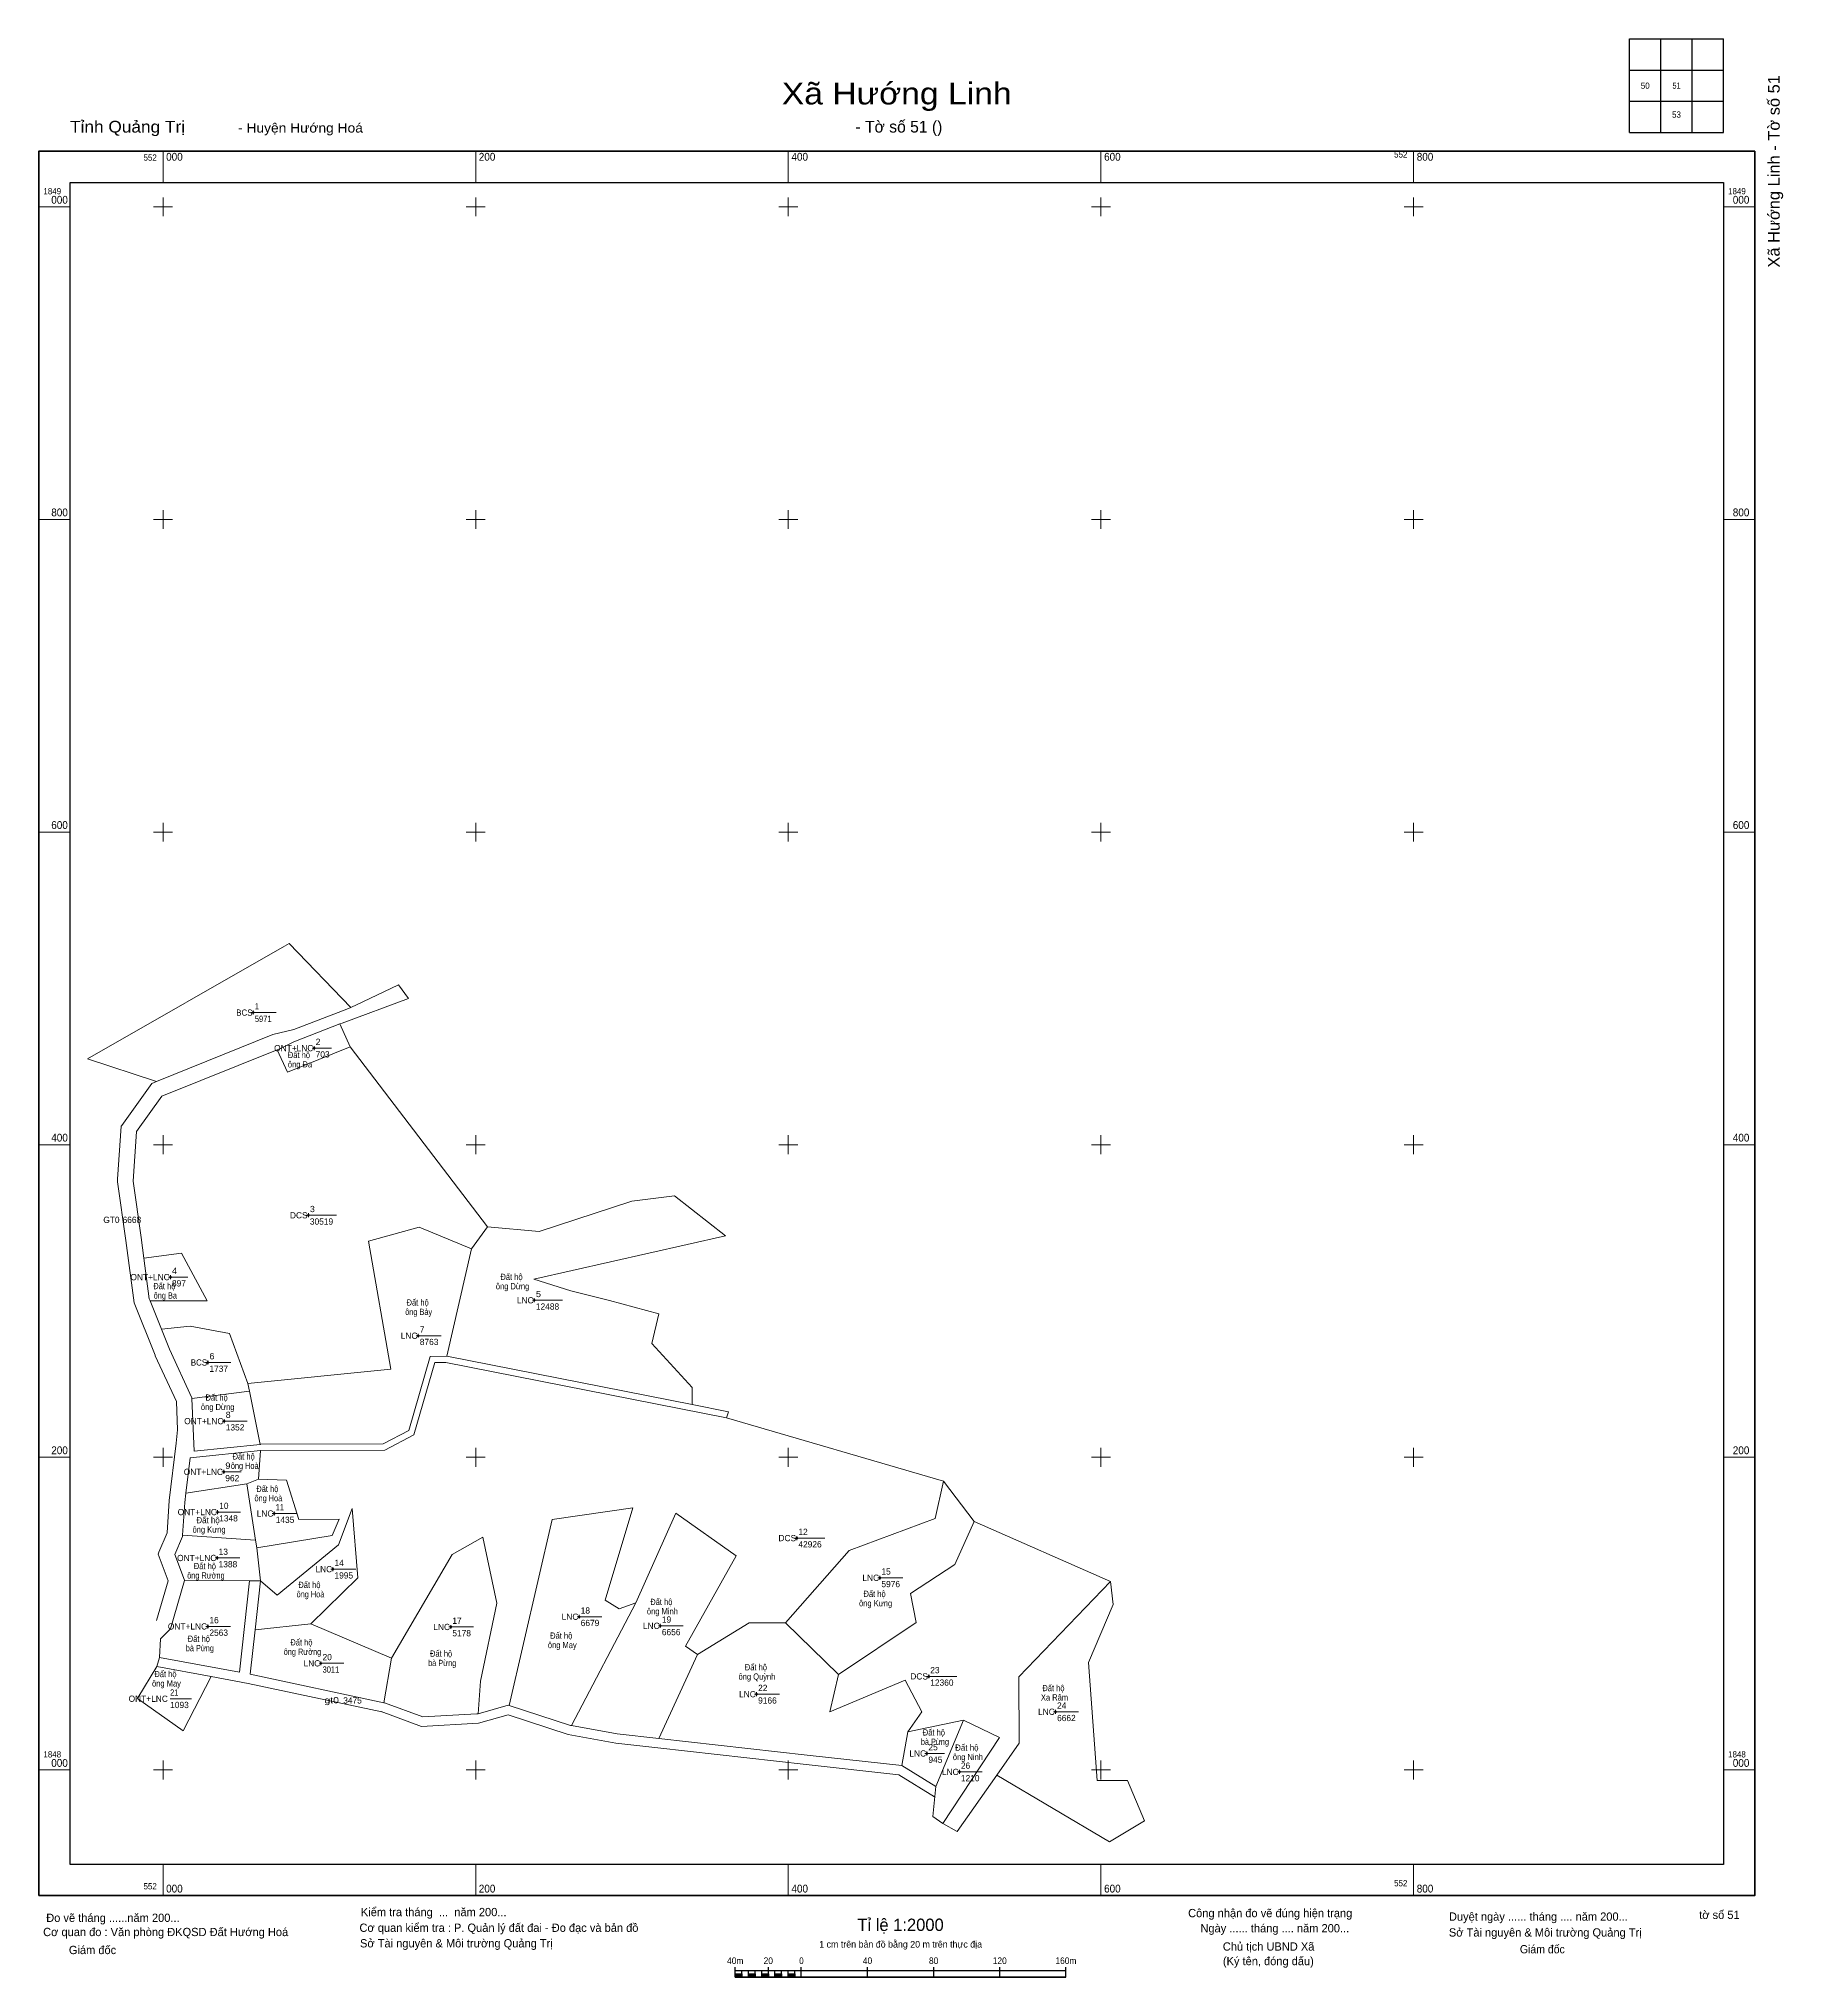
# Model space of a CAD drawing. Header units: metres. Extents: x 551921 to 553036, y 1847867 to 1849108.
import ezdxf
from ezdxf.enums import TextEntityAlignment as Align

# ---------------------------------------------------------------- set-up
doc = ezdxf.new("R2010")
doc.units = ezdxf.units.M
doc.header["$LTSCALE"] = 1.6
for name, color, linetype, lineweight in [('10', 7, 'Continuous', 13), ('11', 7, 'Continuous', 13), ('13', 7, 'Continuous', 13), ('63', 7, 'Continuous', 13)]:
    doc.layers.add(name, color=color, linetype=linetype, lineweight=lineweight)
doc.layers.add('25', color=7, linetype='Continuous')

msp = doc.modelspace()

# ---------------------------------------------------------------- hatches: boundary and pattern name
at = {"layer": '11'}
for points in [[(552057.88, 1848484.5, 1), (552057.58, 1848484.5, 1)], [(552096.8, 1848461.81, 1), (552096.5, 1848461.81, 1)], [(552093.11, 1848354.86, 1), (552092.81, 1848354.86, 1)], [(552004.88, 1848315.31, 1), (552004.58, 1848315.31, 1)], [(552237.67, 1848300.48, 1), (552237.37, 1848300.48, 1)], [(552163.41, 1848277.81, 1), (552163.11, 1848277.81, 1)], [(552028.83, 1848260.69, 1), (552028.53, 1848260.69, 1)], [(552039.28, 1848223.18, 1), (552038.98, 1848223.18, 1)], [(552039, 1848190.68, 1), (552038.7, 1848190.68, 1)], [(552035.1, 1848164.99, 1), (552034.8, 1848164.99, 1)], [(552071.25, 1848164.05, 1), (552070.95, 1848164.05, 1)], [(552405.6, 1848148.35, 1), (552405.3, 1848148.35, 1)], [(552034.73, 1848135.61, 1), (552034.43, 1848135.61, 1)], [(552108.85, 1848128.46, 1), (552108.55, 1848128.46, 1)], [(552458.7, 1848122.94, 1), (552458.4, 1848122.94, 1)], [(552266.34, 1848098.04, 1), (552266.04, 1848098.04, 1)], [(552028.82, 1848091.84, 1), (552028.52, 1848091.84, 1)], [(552184.22, 1848091.48, 1), (552183.92, 1848091.48, 1)], [(552318.27, 1848092.21, 1), (552317.97, 1848092.21, 1)], [(552101.2, 1848068.22, 1), (552100.9, 1848068.22, 1)], [(552489.95, 1848059.87, 1), (552489.65, 1848059.87, 1)], [(552379.82, 1848048.47, 1), (552379.52, 1848048.47, 1)], [(552571.07, 1848037.23, 1), (552570.77, 1848037.23, 1)], [(552488.76, 1848010.57, 1), (552488.46, 1848010.57, 1)], [(552509.56, 1847998.75, 1), (552509.26, 1847998.75, 1)]]:
    msp.add_hatch(color=256, dxfattribs=at).paths.add_polyline_path(points)
at = {"layer": '63'}
for points in [[(552366.04, 1847867.4), (552366.04, 1847869.54), (552370.32, 1847869.54), (552370.32, 1847867.4)], [(552374.54, 1847867.4), (552374.54, 1847869.54), (552378.74, 1847869.54), (552378.74, 1847867.4)], [(552382.96, 1847867.4), (552382.96, 1847869.54), (552387.24, 1847869.54), (552387.24, 1847867.4)], [(552391.44, 1847867.4), (552391.44, 1847869.54), (552395.68, 1847869.54), (552395.68, 1847867.4)], [(552399.94, 1847867.4), (552399.94, 1847869.54), (552404.16, 1847869.54), (552404.16, 1847867.4)]]:
    msp.add_hatch(color=256, dxfattribs=at).paths.add_polyline_path(points)

# ---------------------------------------------------------------- linework, layer by layer
at = {"layer": '10'}
for p, q in [((552077.69, 1848526.94), (551951.79, 1848454.98)), ((552077.69, 1848526.94), (552080.62, 1848528.61)), ((552080.62, 1848528.61), (552120.15, 1848487.81)), ((552117.68, 1848486.64), (552083.65, 1848473.73)), ((552120.15, 1848487.81), (552117.68, 1848486.64)), ((552120.15, 1848487.81), (552127.78, 1848491.41)), ((551995.89, 1848440.39), (552070.25, 1848470.41)), ((552070.25, 1848470.41), (552083.65, 1848473.73)), ((552083.65, 1848465.86), (552113.08, 1848477.23)), ((552113.08, 1848477.23), (552114.65, 1848477.84)), ((552113.08, 1848477.23), (552119.73, 1848462.57)), ((551999.24, 1848430.96), (552073.07, 1848460.77)), ((552073.07, 1848460.77), (552074.67, 1848461.42)), ((552079.59, 1848446.39), (552073.07, 1848460.77)), ((552074.67, 1848461.42), (552083.65, 1848465.86)), ((552119.73, 1848462.57), (552079.59, 1848446.39)), ((552119.73, 1848462.57), (552207.66, 1848347.36)), ((551995.89, 1848440.39), (551951.79, 1848454.98)), ((551995.89, 1848440.39), (551992.8, 1848439.14)), ((552197.23, 1848333.44), (552163.78, 1848347.31)), ((552207.66, 1848347.36), (552197.23, 1848333.44)), ((551987.79, 1848327.32), (551986.05, 1848340.61)), ((551987.79, 1848327.32), (552011.86, 1848330.6)), ((551998.95, 1848282.07), (551991.7, 1848300.16)), ((551998.95, 1848282.07), (552004.14, 1848269.1)), ((552054.26, 1848247.16), (552042.62, 1848279.21)), ((552360.38, 1848225.3), (552180.93, 1848260.7)), ((552018.51, 1848237.53), (552055.24, 1848242.36)), ((552338.43, 1848233.7), (552338.57, 1848244.72)), ((552361.75, 1848229.1), (552338.43, 1848233.7)), ((552361.75, 1848229.1), (552360.38, 1848225.3)), ((552360.38, 1848225.3), (552499.24, 1848184.81)), ((552008.34, 1848209.04), (552003.99, 1848172.3)), ((552008.34, 1848209.04), (552009.36, 1848217.68)), ((552062.16, 1848208.31), (552062.45, 1848208.34)), ((552017.31, 1848199.71), (552014.63, 1848177.05)), ((552062.42, 1848204.32), (552017.31, 1848199.71)), ((552062.42, 1848204.32), (552061.14, 1848186)), ((552499.24, 1848184.81), (552518.85, 1848159.04)), ((552013.94, 1848171.19), (552012.55, 1848150.2)), ((552014.63, 1848177.05), (552013.94, 1848171.19)), ((552053.54, 1848182.95), (552014.63, 1848177.05)), ((552124.63, 1848123.01), (552120.96, 1848167.27)), ((552302.4, 1848106.85), (552328.11, 1848164.29)), ((552518.85, 1848159.04), (552506.48, 1848131.35)), ((552518.85, 1848159.04), (552606.04, 1848120.53)), ((551997.38, 1848139.24), (551996.86, 1848138)), ((552146.08, 1848071.43), (552185.02, 1848137.92)), ((552013.7, 1848121.14), (552004.75, 1848090.3)), ((552013.7, 1848121.14), (552013.76, 1848121.35)), ((552013.7, 1848121.14), (552055.38, 1848121.04)), ((552055.38, 1848121.04), (552062.42, 1848121.02)), ((552094.48, 1848093.43), (552124.63, 1848123.01)), ((552058.94, 1848089.65), (552062.42, 1848121.02)), ((552606.04, 1848120.53), (552547.54, 1848059.52)), ((552302.4, 1848106.85), (552291.75, 1848103.14)), ((552055.8, 1848061.28), (552058.94, 1848089.65)), ((552058.94, 1848089.65), (552094.48, 1848093.43)), ((552094.48, 1848093.43), (552146.08, 1848071.43)), ((552398.15, 1848094.19), (552432.01, 1848061.08)), ((552341.86, 1848073.9), (552317.19, 1848020.14)), ((552030.83, 1848059.77), (552012.89, 1848024.99)), ((552030.83, 1848059.77), (552054.55, 1848055.41)), ((552141.32, 1848043.02), (552055.8, 1848061.28)), ((552432.01, 1848061.08), (552426.62, 1848037.25)), ((552140.07, 1848037.15), (552054.55, 1848055.41)), ((551983.57, 1848045.65), (551983.81, 1848046.18)), ((551983.57, 1848045.65), (552012.89, 1848024.99)), ((552476.53, 1848024.3), (552472.67, 1848002.76)), ((552493.59, 1847982.74), (552470.66, 1847996.95)), ((552492.34, 1847970.27), (552494.26, 1847989.38)), ((552533.35, 1847996.74), (552605.41, 1847953.94)), ((552492.34, 1847970.27), (552498.8, 1847965.73)), ((552605.41, 1847953.94), (552627.75, 1847967.5))]:
    msp.add_line(p, q, dxfattribs=at)
for points in [[(552127.78, 1848491.41), (552150.61, 1848502.21), (552157, 1848493.45), (552114.65, 1848477.84)], [(551992.8, 1848439.14), (551973.59, 1848412.32), (551973.33, 1848411.95), (551970.89, 1848377.86), (551970.78, 1848376.34)], [(551999.24, 1848430.96), (551983.1, 1848408.41), (551980.83, 1848376.74), (551986.05, 1848340.61)], [(551994.9, 1848265.28), (551981.44, 1848298.88), (551976.23, 1848338.64), (551970.78, 1848376.34)], [(552207.66, 1848347.36), (552240.61, 1848344.48), (552299.86, 1848363.85), (552327.27, 1848367.26), (552359.84, 1848341.66), (552237.21, 1848313.94), (552260.88, 1848306.5), (552285.63, 1848300.41), (552317.16, 1848291.7), (552312.69, 1848272.82), (552338.57, 1848244.72)], [(552054.26, 1848247.16), (552145.75, 1848256.39), (552131.37, 1848338.34), (552163.78, 1848347.31)], [(552197.23, 1848333.44), (552181.54, 1848264.65), (552338.43, 1848233.7)], [(551991.7, 1848300.16), (551991.19, 1848301.44), (551987.79, 1848327.32)], [(551991.7, 1848300.16), (552028.34, 1848300.03), (552011.86, 1848330.6)], [(551998.95, 1848282.07), (552017.32, 1848283.85), (552042.62, 1848279.21)], [(551994.9, 1848265.28), (551995, 1848265.02), (552008.57, 1848235.67), (552009.36, 1848217.68)], [(552018.51, 1848237.53), (552018.49, 1848238.07), (552004.14, 1848269.1)], [(552062.42, 1848204.32), (552062.67, 1848204.34), (552141.88, 1848204.6), (552160.54, 1848214.35), (552173.85, 1848260.58), (552180.93, 1848260.7)], [(552181.54, 1848264.65), (552181.27, 1848264.7), (552170.83, 1848264.52), (552157.18, 1848217.11), (552140.9, 1848208.6), (552062.45, 1848208.34)], [(552054.26, 1848247.16), (552055.24, 1848242.36), (552062.16, 1848208.31)], [(552062.16, 1848208.31), (552019.98, 1848204), (552018.51, 1848237.53)], [(552061.14, 1848186), (552053.54, 1848182.95), (552059.22, 1848147.04), (552012.55, 1848150.2)], [(552061.14, 1848186), (552078.92, 1848185.47), (552086.87, 1848160.26), (552112.63, 1848160.41), (552108.28, 1848149.9)], [(552499.24, 1848184.81), (552493.97, 1848160.83), (552438.92, 1848140.4)], [(551997.38, 1848139.24), (552002.64, 1848151.71), (552003.99, 1848172.3)], [(552060, 1848142.1), (552062.42, 1848121.02), (552073.11, 1848111.82), (552112.16, 1848144.11), (552120.96, 1848167.27)], [(552221.49, 1848041.34), (552248.95, 1848160.21), (552300.47, 1848167.71), (552282.85, 1848108.65), (552291.75, 1848103.14)], [(552341.86, 1848073.9), (552334.21, 1848079.28), (552366.67, 1848136.92), (552328.11, 1848164.29)], [(552012.55, 1848150.2), (552012.5, 1848149.37), (552007.62, 1848137.77), (552013.76, 1848121.35)], [(552059.22, 1848147.04), (552060, 1848142.1), (552108.28, 1848149.9)], [(552201.5, 1848036.01), (552202.99, 1848056.81), (552213.53, 1848106.64), (552204.54, 1848149.03), (552185.02, 1848137.92)], [(551995.87, 1848095.57), (552003.24, 1848120.96), (551996.86, 1848138)], [(552341.86, 1848073.9), (552375.05, 1848094.13), (552398.15, 1848094.19), (552438.92, 1848140.4)], [(552004.75, 1848090.3), (551998.35, 1848083.93), (551997.69, 1848071.98), (552048.9, 1848062.55), (552055.38, 1848121.04)], [(552432.01, 1848061.08), (552481.69, 1848094.4), (552478.09, 1848112.83), (552506.48, 1848131.35)], [(552606.04, 1848120.53), (552607.85, 1848105.78), (552591.95, 1848068.85), (552597.47, 1847993.25), (552617.02, 1847993.3), (552627.75, 1847967.5)], [(552221.49, 1848041.34), (552260.68, 1848028.51), (552261.39, 1848028.38), (552302.4, 1848106.85)], [(552146.08, 1848071.43), (552141.32, 1848043.02), (552141.72, 1848042.93)], [(552030.83, 1848059.77), (551996.02, 1848066.18), (551983.81, 1848046.18)], [(552533.35, 1847996.74), (552547.64, 1848017.1), (552547.54, 1848059.52)], [(552476.53, 1848024.3), (552485.39, 1848037.23), (552474.67, 1848057.5), (552426.62, 1848037.25)], [(552201.82, 1848029.86), (552165.28, 1848027.87), (552139.65, 1848037.3)], [(552201.5, 1848036.01), (552200.81, 1848035.81), (552166.19, 1848033.93), (552141.72, 1848042.93)], [(552201.5, 1848036.01), (552220.88, 1848041.54), (552221.49, 1848041.34)], [(552201.82, 1848029.86), (552220.76, 1848035.27), (552259.2, 1848022.68), (552289.65, 1848017.18), (552316.52, 1848014.18), (552411.36, 1848003.58), (552470.66, 1847996.95)], [(552261.39, 1848028.38), (552290.5, 1848023.12), (552317.19, 1848020.14)], [(552512.06, 1848031.77), (552494.26, 1847989.38), (552472.67, 1848002.76)], [(552476.53, 1848024.3), (552512.06, 1848031.77), (552535.19, 1848020.76), (552498.8, 1847965.73), (552508.05, 1847960.71), (552533.35, 1847996.74)], [(552317.19, 1848020.14), (552412.03, 1848009.54), (552472.67, 1848002.76)]]:
    msp.add_lwpolyline(points, dxfattribs=at)
at = {"layer": '11'}
for p, q in [((552057.1, 1848484.5), (552056.48, 1848484.5)), ((552057.73, 1848485.75), (552057.73, 1848485.12)), ((552057.73, 1848483.88), (552057.73, 1848483.25)), ((552058.98, 1848484.5), (552058.36, 1848484.5)), ((552096.02, 1848461.81), (552095.4, 1848461.81)), ((552096.65, 1848463.06), (552096.65, 1848462.44)), ((552096.65, 1848461.18), (552096.65, 1848460.56)), ((552097.9, 1848461.81), (552097.28, 1848461.81)), ((552092.34, 1848354.86), (552091.71, 1848354.86)), ((552092.96, 1848356.11), (552092.96, 1848355.48)), ((552092.96, 1848354.24), (552092.96, 1848353.61)), ((552094.21, 1848354.86), (552093.58, 1848354.86)), ((552004.1, 1848315.31), (552003.48, 1848315.31)), ((552004.73, 1848316.56), (552004.73, 1848315.94)), ((552004.73, 1848314.68), (552004.73, 1848314.06)), ((552005.98, 1848315.31), (552005.36, 1848315.31)), ((552236.9, 1848300.48), (552236.27, 1848300.48)), ((552237.52, 1848301.73), (552237.52, 1848301.1)), ((552237.52, 1848299.86), (552237.52, 1848299.23)), ((552238.77, 1848300.48), (552238.14, 1848300.48)), ((552162.64, 1848277.81), (552162.01, 1848277.81)), ((552163.26, 1848279.06), (552163.26, 1848278.44)), ((552163.26, 1848277.18), (552163.26, 1848276.56)), ((552164.51, 1848277.81), (552163.88, 1848277.81)), ((552028.06, 1848260.69), (552027.43, 1848260.69)), ((552028.68, 1848261.94), (552028.68, 1848261.32)), ((552028.68, 1848260.06), (552028.68, 1848259.44)), ((552029.93, 1848260.69), (552029.31, 1848260.69)), ((552038.5, 1848223.18), (552037.88, 1848223.18)), ((552039.13, 1848224.43), (552039.13, 1848223.8)), ((552039.13, 1848222.56), (552039.13, 1848221.93)), ((552040.38, 1848223.18), (552039.76, 1848223.18)), ((552038.22, 1848190.68), (552037.6, 1848190.68)), ((552038.85, 1848191.93), (552038.85, 1848191.3)), ((552038.85, 1848190.06), (552038.85, 1848189.43)), ((552040.1, 1848190.68), (552039.48, 1848190.68)), ((552034.32, 1848164.99), (552033.7, 1848164.99)), ((552034.95, 1848166.24), (552034.95, 1848165.62)), ((552034.95, 1848164.36), (552034.95, 1848163.74)), ((552036.2, 1848164.99), (552035.57, 1848164.99)), ((552070.48, 1848164.05), (552069.85, 1848164.05)), ((552071.1, 1848165.3), (552071.1, 1848164.68)), ((552071.1, 1848163.42), (552071.1, 1848162.8)), ((552072.35, 1848164.05), (552071.72, 1848164.05)), ((552404.82, 1848148.35), (552404.2, 1848148.35)), ((552405.45, 1848149.6), (552405.45, 1848148.98)), ((552405.45, 1848147.72), (552405.45, 1848147.1)), ((552406.7, 1848148.35), (552406.07, 1848148.35)), ((552033.95, 1848135.61), (552033.33, 1848135.61)), ((552034.58, 1848136.86), (552034.58, 1848136.24)), ((552034.58, 1848134.98), (552034.58, 1848134.36)), ((552035.83, 1848135.61), (552035.2, 1848135.61)), ((552108.07, 1848128.46), (552107.45, 1848128.46)), ((552108.7, 1848129.71), (552108.7, 1848129.08)), ((552108.7, 1848127.84), (552108.7, 1848127.21)), ((552109.95, 1848128.46), (552109.32, 1848128.46)), ((552457.93, 1848122.94), (552457.3, 1848122.94)), ((552458.55, 1848124.19), (552458.55, 1848123.56)), ((552458.55, 1848122.32), (552458.55, 1848121.69)), ((552459.8, 1848122.94), (552459.18, 1848122.94)), ((552265.56, 1848098.04), (552264.94, 1848098.04)), ((552266.19, 1848099.29), (552266.19, 1848098.66)), ((552266.19, 1848097.42), (552266.19, 1848096.79)), ((552267.44, 1848098.04), (552266.81, 1848098.04)), ((552028.05, 1848091.84), (552027.42, 1848091.84)), ((552028.67, 1848093.09), (552028.67, 1848092.46)), ((552028.67, 1848091.22), (552028.67, 1848090.59)), ((552029.92, 1848091.84), (552029.3, 1848091.84)), ((552183.44, 1848091.48), (552182.82, 1848091.48)), ((552184.07, 1848092.73), (552184.07, 1848092.1)), ((552184.07, 1848090.86), (552184.07, 1848090.23)), ((552185.32, 1848091.48), (552184.69, 1848091.48)), ((552317.5, 1848092.21), (552316.87, 1848092.21)), ((552318.12, 1848093.46), (552318.12, 1848092.84)), ((552318.12, 1848091.58), (552318.12, 1848090.96)), ((552319.37, 1848092.21), (552318.74, 1848092.21)), ((552100.43, 1848068.22), (552099.8, 1848068.22)), ((552101.05, 1848069.47), (552101.05, 1848068.84)), ((552101.05, 1848067.6), (552101.05, 1848066.97)), ((552102.3, 1848068.22), (552101.68, 1848068.22)), ((552489.18, 1848059.87), (552488.55, 1848059.87)), ((552489.8, 1848061.12), (552489.8, 1848060.5)), ((552489.8, 1848059.24), (552489.8, 1848058.62)), ((552491.05, 1848059.87), (552490.43, 1848059.87)), ((552379.05, 1848048.47), (552378.42, 1848048.47)), ((552379.67, 1848049.72), (552379.67, 1848049.1)), ((552379.67, 1848047.84), (552379.67, 1848047.22)), ((552380.92, 1848048.47), (552380.3, 1848048.47)), ((552570.3, 1848037.23), (552569.67, 1848037.23)), ((552570.92, 1848038.48), (552570.92, 1848037.86)), ((552570.92, 1848036.6), (552570.92, 1848035.98)), ((552572.17, 1848037.23), (552571.55, 1848037.23)), ((552487.98, 1848010.57), (552487.36, 1848010.57)), ((552488.61, 1848011.82), (552488.61, 1848011.2)), ((552488.61, 1848009.94), (552488.61, 1848009.32)), ((552489.86, 1848010.57), (552489.24, 1848010.57)), ((552508.78, 1847998.75), (552508.16, 1847998.75)), ((552509.41, 1848000), (552509.41, 1847999.38)), ((552509.41, 1847998.12), (552509.41, 1847997.5)), ((552510.66, 1847998.75), (552510.04, 1847998.75))]:
    msp.add_line(p, q, dxfattribs=at)
for points in [[(552057.73, 1848485.12), (552057.1, 1848484.5), (552057.73, 1848483.88), (552058.36, 1848484.5)], [(552096.65, 1848462.44), (552096.02, 1848461.81), (552096.65, 1848461.18), (552097.28, 1848461.81)], [(552092.96, 1848355.48), (552092.34, 1848354.86), (552092.96, 1848354.24), (552093.58, 1848354.86)], [(552004.73, 1848315.94), (552004.1, 1848315.31), (552004.73, 1848314.68), (552005.36, 1848315.31)], [(552237.52, 1848301.1), (552236.9, 1848300.48), (552237.52, 1848299.86), (552238.14, 1848300.48)], [(552163.26, 1848278.44), (552162.64, 1848277.81), (552163.26, 1848277.18), (552163.88, 1848277.81)], [(552028.68, 1848261.32), (552028.06, 1848260.69), (552028.68, 1848260.06), (552029.31, 1848260.69)], [(552039.13, 1848223.8), (552038.5, 1848223.18), (552039.13, 1848222.56), (552039.76, 1848223.18)], [(552038.85, 1848191.3), (552038.22, 1848190.68), (552038.85, 1848190.06), (552039.48, 1848190.68)], [(552034.95, 1848165.62), (552034.32, 1848164.99), (552034.95, 1848164.36), (552035.57, 1848164.99)], [(552071.1, 1848164.68), (552070.48, 1848164.05), (552071.1, 1848163.42), (552071.72, 1848164.05)], [(552405.45, 1848148.98), (552404.82, 1848148.35), (552405.45, 1848147.72), (552406.07, 1848148.35)], [(552034.58, 1848136.24), (552033.95, 1848135.61), (552034.58, 1848134.98), (552035.2, 1848135.61)], [(552108.7, 1848129.08), (552108.07, 1848128.46), (552108.7, 1848127.84), (552109.32, 1848128.46)], [(552458.55, 1848123.56), (552457.93, 1848122.94), (552458.55, 1848122.32), (552459.18, 1848122.94)], [(552266.19, 1848098.66), (552265.56, 1848098.04), (552266.19, 1848097.42), (552266.81, 1848098.04)], [(552028.67, 1848092.46), (552028.05, 1848091.84), (552028.67, 1848091.22), (552029.3, 1848091.84)], [(552184.07, 1848092.1), (552183.44, 1848091.48), (552184.07, 1848090.86), (552184.69, 1848091.48)], [(552318.12, 1848092.84), (552317.5, 1848092.21), (552318.12, 1848091.58), (552318.74, 1848092.21)], [(552101.05, 1848068.84), (552100.43, 1848068.22), (552101.05, 1848067.6), (552101.68, 1848068.22)], [(552489.8, 1848060.5), (552489.18, 1848059.87), (552489.8, 1848059.24), (552490.43, 1848059.87)], [(552379.67, 1848049.1), (552379.05, 1848048.47), (552379.67, 1848047.84), (552380.3, 1848048.47)], [(552570.92, 1848037.86), (552570.3, 1848037.23), (552570.92, 1848036.6), (552571.55, 1848037.23)], [(552488.61, 1848011.2), (552487.98, 1848010.57), (552488.61, 1848009.94), (552489.24, 1848010.57)], [(552509.41, 1847999.38), (552508.78, 1847998.75), (552509.41, 1847998.12), (552510.04, 1847998.75)]]:
    msp.add_lwpolyline(points, close=True, dxfattribs=at)
for centre in [(552057.73, 1848484.5), (552096.65, 1848461.81), (552092.96, 1848354.86), (552004.73, 1848315.31), (552237.52, 1848300.48), (552163.26, 1848277.81), (552028.68, 1848260.69), (552039.13, 1848223.18), (552038.85, 1848190.68), (552034.95, 1848164.99), (552071.1, 1848164.05), (552405.45, 1848148.35), (552034.58, 1848135.61), (552108.7, 1848128.46), (552458.55, 1848122.94), (552266.19, 1848098.04), (552028.67, 1848091.84), (552184.07, 1848091.48), (552318.12, 1848092.21), (552101.05, 1848068.22), (552489.8, 1848059.87), (552379.67, 1848048.47), (552570.92, 1848037.23), (552488.61, 1848010.57), (552509.41, 1847998.75)]:
    msp.add_circle(centre, 0.15, dxfattribs=at)
at = {"layer": '13'}
for p, q in [((552058.73, 1848484.5), (552072.33, 1848484.5)), ((552097.65, 1848461.81), (552107.85, 1848461.81)), ((552093.96, 1848354.86), (552110.96, 1848354.86)), ((552005.73, 1848315.31), (552015.93, 1848315.31)), ((552238.52, 1848300.48), (552255.52, 1848300.48)), ((552164.26, 1848277.81), (552177.86, 1848277.81)), ((552029.68, 1848260.69), (552043.28, 1848260.69)), ((552040.13, 1848223.18), (552053.73, 1848223.18)), ((552039.85, 1848190.68), (552050.05, 1848190.68)), ((552035.95, 1848164.99), (552049.55, 1848164.99)), ((552072.1, 1848164.05), (552085.7, 1848164.05)), ((552406.45, 1848148.35), (552423.45, 1848148.35)), ((552035.58, 1848135.61), (552049.18, 1848135.61)), ((552109.7, 1848128.46), (552123.3, 1848128.46)), ((552459.55, 1848122.94), (552473.15, 1848122.94)), ((552267.19, 1848098.04), (552280.79, 1848098.04)), ((552029.67, 1848091.84), (552043.27, 1848091.84)), ((552185.07, 1848091.48), (552198.67, 1848091.48)), ((552319.12, 1848092.21), (552332.72, 1848092.21)), ((551996.02, 1848066.18), (551997.69, 1848071.98)), ((552102.05, 1848068.22), (552115.65, 1848068.22)), ((552490.8, 1848059.87), (552507.8, 1848059.87)), ((552380.67, 1848048.47), (552394.27, 1848048.47)), ((552004.58, 1848045.58), (552018.18, 1848045.58)), ((552571.92, 1848037.23), (552585.52, 1848037.23)), ((552489.61, 1848010.57), (552499.81, 1848010.57)), ((552510.41, 1847998.75), (552524.01, 1847998.75))]:
    msp.add_line(p, q, dxfattribs=at)
at = {"layer": '63', "lineweight": 25}
for p, q in [((552938.17, 1849107.5), (552998.17, 1849107.5)), ((552938.17, 1849047.5), (552938.17, 1849107.5)), ((552958.17, 1849047.5), (552958.17, 1849107.5)), ((552978.17, 1849047.5), (552978.17, 1849107.5)), ((552938.17, 1849087.5), (552998.17, 1849087.5)), ((552938.17, 1849067.5), (552998.17, 1849067.5)), ((552366.04, 1847867.4), (552366.04, 1847873.74)), ((552387.24, 1847867.4), (552387.24, 1847873.74)), ((552408.32, 1847867.4), (552408.32, 1847873.74)), ((552450.7, 1847867.4), (552450.7, 1847873.74)), ((552492.98, 1847867.4), (552492.98, 1847873.74)), ((552535.3, 1847867.4), (552535.3, 1847873.74)), ((552577.62, 1847867.4), (552577.62, 1847873.74)), ((552366.04, 1847871.64), (552577.62, 1847871.64)), ((552366.04, 1847867.4), (552366.04, 1847871.64)), ((552370.32, 1847867.4), (552370.32, 1847871.64)), ((552374.54, 1847867.4), (552374.54, 1847871.64)), ((552378.74, 1847867.4), (552378.74, 1847871.64)), ((552382.96, 1847867.4), (552382.96, 1847871.64)), ((552387.24, 1847867.4), (552387.24, 1847871.64)), ((552391.44, 1847867.4), (552391.44, 1847871.64)), ((552395.68, 1847867.4), (552395.68, 1847871.64)), ((552399.94, 1847867.4), (552399.94, 1847871.64)), ((552404.16, 1847867.4), (552404.16, 1847871.64))]:
    msp.add_line(p, q, dxfattribs=at)
at = {"layer": '63'}
for p, q in [((552000, 1849015.5), (552000, 1849035.5)), ((552200, 1849015.5), (552200, 1849035.5)), ((552400, 1849015.5), (552400, 1849035.5)), ((552600, 1849015.5), (552600, 1849035.5)), ((552800, 1849015.5), (552800, 1849035.5)), ((552000, 1848994), (552000, 1849006)), ((552200, 1848994), (552200, 1849006)), ((552400, 1848994), (552400, 1849006)), ((552600, 1848994), (552600, 1849006)), ((552800, 1848994), (552800, 1849006)), ((551920.52, 1849000), (551940.52, 1849000)), ((551994, 1849000), (552006, 1849000)), ((552194, 1849000), (552206, 1849000)), ((552394, 1849000), (552406, 1849000)), ((552594, 1849000), (552606, 1849000)), ((552794, 1849000), (552806, 1849000)), ((552998.17, 1849000), (553018.17, 1849000)), ((552000, 1848794), (552000, 1848806)), ((552200, 1848794), (552200, 1848806)), ((552400, 1848794), (552400, 1848806)), ((552600, 1848794), (552600, 1848806)), ((552800, 1848794), (552800, 1848806)), ((551920.52, 1848800), (551940.52, 1848800)), ((551994, 1848800), (552006, 1848800)), ((552194, 1848800), (552206, 1848800)), ((552394, 1848800), (552406, 1848800)), ((552594, 1848800), (552606, 1848800)), ((552794, 1848800), (552806, 1848800)), ((552998.17, 1848800), (553018.17, 1848800)), ((552000, 1848594), (552000, 1848606)), ((552200, 1848594), (552200, 1848606)), ((552400, 1848594), (552400, 1848606)), ((552600, 1848594), (552600, 1848606)), ((552800, 1848594), (552800, 1848606)), ((551920.52, 1848600), (551940.52, 1848600)), ((551994, 1848600), (552006, 1848600)), ((552194, 1848600), (552206, 1848600)), ((552394, 1848600), (552406, 1848600)), ((552594, 1848600), (552606, 1848600)), ((552794, 1848600), (552806, 1848600)), ((552998.17, 1848600), (553018.17, 1848600)), ((551920.52, 1848400), (551940.52, 1848400)), ((551994, 1848400), (552006, 1848400)), ((552000, 1848394), (552000, 1848406)), ((552194, 1848400), (552206, 1848400)), ((552200, 1848394), (552200, 1848406)), ((552394, 1848400), (552406, 1848400)), ((552400, 1848394), (552400, 1848406)), ((552594, 1848400), (552606, 1848400)), ((552600, 1848394), (552600, 1848406)), ((552794, 1848400), (552806, 1848400)), ((552800, 1848394), (552800, 1848406)), ((552998.17, 1848400), (553018.17, 1848400)), ((551920.52, 1848200), (551940.52, 1848200)), ((551994, 1848200), (552006, 1848200)), ((552000, 1848194), (552000, 1848206)), ((552194, 1848200), (552206, 1848200)), ((552200, 1848194), (552200, 1848206)), ((552394, 1848200), (552406, 1848200)), ((552400, 1848194), (552400, 1848206)), ((552594, 1848200), (552606, 1848200)), ((552600, 1848194), (552600, 1848206)), ((552794, 1848200), (552806, 1848200)), ((552800, 1848194), (552800, 1848206)), ((552998.17, 1848200), (553018.17, 1848200)), ((551920.52, 1848000), (551940.52, 1848000)), ((551994, 1848000), (552006, 1848000)), ((552000, 1847994), (552000, 1848006)), ((552194, 1848000), (552206, 1848000)), ((552200, 1847994), (552200, 1848006)), ((552394, 1848000), (552406, 1848000)), ((552400, 1847994), (552400, 1848006)), ((552594, 1848000), (552606, 1848000)), ((552600, 1847994), (552600, 1848006)), ((552794, 1848000), (552806, 1848000)), ((552800, 1847994), (552800, 1848006)), ((552998.17, 1848000), (553018.17, 1848000)), ((552000, 1847919.58), (552000, 1847939.58)), ((552200, 1847919.58), (552200, 1847939.58)), ((552400, 1847919.58), (552400, 1847939.58)), ((552600, 1847919.58), (552600, 1847939.58)), ((552800, 1847919.58), (552800, 1847939.58))]:
    msp.add_line(p, q, dxfattribs=at)
at = {"layer": '63', "lineweight": 40}
msp.add_line((552366.04, 1847867.4), (552577.62, 1847867.4), dxfattribs=at)
at = {"layer": '63', "lineweight": 25}
msp.add_lwpolyline([(552938.17, 1849047.5), (552998.17, 1849047.5), (552998.17, 1849107.5)], dxfattribs=at)
at = {"layer": '63', "lineweight": 40}
msp.add_lwpolyline([(551920.52, 1847919.58), (551920.52, 1849035.5), (553018.17, 1849035.5), (553018.17, 1847919.58)], close=True, dxfattribs=at)
at = {"layer": '63', "lineweight": 25}
for points in [[(551940.52, 1847939.58), (551940.52, 1849015.5), (552998.17, 1849015.5), (552998.17, 1847939.58)], [(552366.04, 1847867.4), (552366.04, 1847869.54), (552370.32, 1847869.54), (552370.32, 1847867.4)], [(552374.54, 1847867.4), (552374.54, 1847869.54), (552378.74, 1847869.54), (552378.74, 1847867.4)], [(552382.96, 1847867.4), (552382.96, 1847869.54), (552387.24, 1847869.54), (552387.24, 1847867.4)], [(552391.44, 1847867.4), (552391.44, 1847869.54), (552395.68, 1847869.54), (552395.68, 1847867.4)], [(552399.94, 1847867.4), (552399.94, 1847869.54), (552404.16, 1847869.54), (552404.16, 1847867.4)]]:
    msp.add_lwpolyline(points, close=True, dxfattribs=at)

# ---------------------------------------------------------------- texts
at = {"layer": '13'}
for s, width, p in [('BCS', 0.95, (552057.26, 1848482.5)), ('BCS', 0.95, (552028.21, 1848258.69)), ('gt0', 1.25, (552112.53, 1848042.64))]:
    msp.add_text(s, height=4, dxfattribs=dict(at, width=width)).set_placement(p, align=Align.RIGHT)
for s, width, p in [('5971', 0.9, (552058.73, 1848478.5)), ('1', 0.8, (552058.73, 1848486.5)), ('2', 1.05, (552097.65, 1848463.81)), ('3', 1.05, (552093.96, 1848356.86)), ('4', 1.1, (552005.73, 1848317.31)), ('5', 1.1, (552238.52, 1848302.48)), ('6', 1.1, (552029.68, 1848262.69)), ('8', 1.05, (552040.13, 1848225.18)), ('9', 1.1, (552039.85, 1848192.68)), ('11', 0.85, (552072.1, 1848166.05)), ('3011', 0.9, (552102.05, 1848062.22)), ('21', 0.85, (552004.58, 1848047.58))]:
    msp.add_text(s, height=4, dxfattribs=dict(at, width=width)).set_placement(p)
for s, p in [('ONT+LNC', (552096.18, 1848459.81)), ('DCS', (552092.49, 1848352.86)), ('GT0', (551972.2, 1848349.92)), ('ONT+LNC', (552004.26, 1848313.31)), ('LNC', (552237.05, 1848298.48)), ('LNC', (552162.79, 1848275.81)), ('ONT+LNC', (552038.66, 1848221.18)), ('ONT+LNC', (552038.38, 1848188.68)), ('ONT+LNC', (552034.48, 1848162.99)), ('LNC', (552070.63, 1848162.05)), ('DCS', (552404.98, 1848146.35)), ('ONT+LNC', (552034.11, 1848133.61)), ('LNC', (552108.23, 1848126.46)), ('LNC', (552458.08, 1848120.94)), ('LNC', (552265.72, 1848096.04)), ('ONT+LNC', (552028.2, 1848089.84)), ('LNC', (552183.6, 1848089.48)), ('LNC', (552317.65, 1848090.21)), ('LNC', (552100.58, 1848066.22)), ('DCS', (552489.33, 1848057.87)), ('ONT+LNC', (552003.11, 1848043.58)), ('LNC', (552379.2, 1848046.47)), ('LNC', (552570.45, 1848035.23)), ('LNC', (552488.14, 1848008.57)), ('LNC', (552508.94, 1847996.75))]:
    msp.add_text(s, height=4, dxfattribs=at).set_placement(p, align=Align.RIGHT)
for s, p in [('703', (552097.65, 1848455.81)), ('6668', (551974.14, 1848349.95)), ('30519', (552093.96, 1848348.86)), ('897', (552005.73, 1848309.31)), ('12488', (552238.52, 1848294.48)), ('7', (552164.26, 1848279.81)), ('8763', (552164.26, 1848271.81)), ('1737', (552029.68, 1848254.69)), ('1352', (552040.13, 1848217.18)), ('962', (552039.85, 1848184.68)), ('10', (552035.95, 1848166.99)), ('1348', (552035.95, 1848158.99)), ('1435', (552072.1, 1848158.05)), ('42926', (552406.45, 1848142.35)), ('12', (552406.45, 1848150.35)), ('13', (552035.58, 1848137.61)), ('1388', (552035.58, 1848129.61)), ('14', (552109.7, 1848130.46)), ('1995', (552109.7, 1848122.46)), ('15', (552459.55, 1848124.94)), ('5976', (552459.55, 1848116.94)), ('16', (552029.67, 1848093.84)), ('17', (552185.07, 1848093.48)), ('18', (552267.19, 1848100.04)), ('19', (552319.12, 1848094.21)), ('2563', (552029.67, 1848085.84)), ('5178', (552185.07, 1848085.48)), ('6679', (552267.19, 1848092.04)), ('6656', (552319.12, 1848086.21)), ('20', (552102.05, 1848070.22)), ('23', (552490.8, 1848061.87)), ('22', (552380.67, 1848050.47)), ('12360', (552490.8, 1848053.87)), ('1093', (552004.58, 1848039.58)), ('3475', (552115.28, 1848042.51)), ('9166', (552380.67, 1848042.47)), ('24', (552571.92, 1848039.23)), ('6662', (552571.92, 1848031.23)), ('25', (552489.61, 1848012.57)), ('945', (552489.61, 1848004.57)), ('26', (552510.41, 1848000.75)), ('1210', (552510.41, 1847992.75))]:
    msp.add_text(s, height=4, dxfattribs=at).set_placement(p)
at = {"layer": '25'}
for s, width, p in [('Đất hộ ', 0.9, (552087.61, 1848455.42)), ('ông Đa', 0.9, (552087.61, 1848449.42)), ('Đất hộ ', 0.9, (552001.49, 1848307.55)), ('ông Dừng', 0.9, (552223.6, 1848307.46)), ('Đất hộ ', 0.9, (552223.61, 1848313.46)), ('ông Ba', 0.85, (552001.49, 1848301.55)), ('ông Bảy', 0.85, (552163.55, 1848291.07)), ('Đất hộ ', 0.9, (552163.55, 1848297.07)), ('ông Dừng', 0.9, (552034.94, 1848230.22)), ('Đất hộ ', 0.9, (552034.95, 1848236.22)), ('ông Hoà', 0.85, (552052.26, 1848192.59)), ('Đất hộ ', 0.9, (552052.26, 1848198.59)), ('ông Hoà', 0.85, (552067.38, 1848171.85)), ('Đất hộ ', 0.9, (552067.38, 1848177.85)), ('Đất hộ', 0.95, (552028.81, 1848157.82)), (' ông Kưng', 0.9, (552028.81, 1848151.82)), ('ông Rường', 0.85, (552027.44, 1848122.46)), ('Đất hộ ', 0.9, (552027.44, 1848128.46)), ('ông Hoà', 0.85, (552094.31, 1848110.42)), ('Đất hộ ', 0.9, (552094.31, 1848116.42)), ('Đất hộ ', 0.9, (552319.43, 1848105.51)), ('ông Kưng', 0.9, (552455.85, 1848104.68)), ('Đất hộ ', 0.9, (552455.85, 1848110.68)), ('ông Minh', 0.9, (552319.43, 1848099.51)), ('Đất hộ ', 0.9, (552023.57, 1848081.93)), ('Đất hộ ', 0.9, (552089.21, 1848079.63)), ('Đất hộ ', 0.9, (552255.41, 1848083.94)), ('bà Pừng', 0.85, (552023.57, 1848075.93)), ('ông Rường', 0.85, (552089.21, 1848073.63)), ('Đất hộ ', 0.9, (552178.57, 1848072.45)), ('ông May', 0.9, (552255.41, 1848077.94)), ('Đất hộ ', 0.9, (552002.23, 1848059.38)), ('bà Pừng', 0.85, (552178.57, 1848066.45)), ('ông Quỳnh', 0.9, (552379.92, 1848057.73)), ('Đất hộ ', 0.9, (552379.92, 1848063.73)), ('ông May', 0.9, (552002.23, 1848053.38)), ('Xa Râm', 0.9, (552570.27, 1848044.4)), ('Đất hộ ', 0.9, (552570.27, 1848050.4)), ('Đất hộ ', 0.9, (552493.77, 1848022.04)), ('bà Pừng', 0.85, (552493.78, 1848016.04)), (' ông Ninh', 0.9, (552514.19, 1848006.31)), ('Đất hộ', 0.95, (552514.19, 1848012.31))]:
    msp.add_text(s, height=4, dxfattribs=dict(at, width=width)).set_placement(p, align=Align.CENTER)
at = {"layer": '63'}
for s, height, width, p in [('Xã Hướng Linh', 14, 1.15, (552469.33, 1849065.5)), ('50', 4, 0.95, (552948.17, 1849075.5)), ('51', 4, 0.8, (552968.17, 1849075.5)), ('53', 4, 0.95, (552968.15, 1849056.99)), ('40m', 4.232, 0.95, (552366.04, 1847875.84)), ('20', 4.232, 0.95, (552387.18, 1847875.84)), ('0', 4.23, 0.9, (552408.36, 1847875.84)), ('40', 4.232, 0.95, (552450.68, 1847875.84)), ('80', 4.232, 0.95, (552492.96, 1847875.84)), ('120', 4.232, 0.95, (552535.24, 1847875.84)), ('160m', 4.232, 0.95, (552577.57, 1847875.84))]:
    msp.add_text(s, height=height, dxfattribs=dict(at, width=width)).set_placement(p, align=Align.CENTER)
at = {"layer": '63', "width": 1.05}
msp.add_text('Xã Hướng Linh - Tờ số 51', height=7.49, rotation=89.999, dxfattribs=at).set_placement((553034.17, 1849084.26), align=Align.RIGHT)
at = {"layer": '63'}
for s, height, width, p in [('Tỉnh Quảng Trị', 7.5, 1.1, (551940.52, 1849047.5)), (' - Huyện Hướng Hoá', 6, 1.1, (552045.52, 1849047.5)), ('000', 5, 0.95, (552002, 1849029.5)), ('200', 5, 0.95, (552202, 1849029.5)), ('400', 5, 0.95, (552402, 1849029.5)), ('600', 5, 0.95, (552602, 1849029.5)), ('800', 5, 0.95, (552802, 1849029.5)), ('1849', 4, 0.95, (551923.52, 1849008)), ('1849', 4, 0.95, (551923.52, 1849008)), ('000', 5, 0.95, (551928.52, 1849002)), ('1849', 4, 0.95, (553001.17, 1849008)), ('1849', 4, 0.95, (553001.17, 1849008)), ('000', 5, 0.95, (553004.17, 1849002)), ('800', 5, 0.95, (551928.52, 1848802)), ('800', 5, 0.95, (553004.17, 1848802)), ('600', 5, 0.95, (551928.52, 1848602)), ('600', 5, 0.95, (553004.17, 1848602)), ('400', 5, 0.95, (551928.52, 1848402)), ('400', 5, 0.95, (553004.17, 1848402)), ('200', 5, 0.95, (551928.52, 1848202)), ('200', 5, 0.95, (553004.17, 1848202)), ('1848', 4, 0.95, (551923.52, 1848008)), ('1848', 4, 0.95, (553001.17, 1848008)), ('000', 5, 0.95, (551928.52, 1848002)), ('000', 5, 0.95, (553004.17, 1848002)), ('000', 5, 0.95, (552002, 1847921.58)), ('200', 5, 0.95, (552202, 1847921.58)), ('400', 5, 0.95, (552402, 1847921.58)), ('600', 5, 0.95, (552602, 1847921.58)), ('800', 5, 0.95, (552802, 1847921.58)), ('Giám đốc ', 5.29, 0.95, (552867.96, 1847882.68))]:
    msp.add_text(s, height=height, dxfattribs=dict(at, width=width)).set_placement(p)
for s, height, p in [(' - Tờ số 51 ()', 7.5, (552469.34, 1849047.5)), ('D', 0.01, (552003.86, 1848269.7)), ('Tỉ lệ 1:2000', 7.902, (552471.8, 1847897)), ('1 cm trên bản đồ bằng 20 m trên thực địa', 4.232, (552471.85, 1847886.38))]:
    msp.add_text(s, height=height, dxfattribs=at).set_placement(p, align=Align.CENTER)
at = {"layer": '63', "width": 0.95}
for p in [(551996, 1849029.5), (552796, 1849031.5), (551996, 1847923.58), (552796, 1847925.58)]:
    msp.add_text('552', height=4, dxfattribs=at).set_placement(p, align=Align.RIGHT)
at = {"layer": '63'}
for s, height, p in [('Kiểm tra tháng  ...  năm 200...', 5.29, (552126.56, 1847906.45)), ('Công nhận đo vẽ đúng hiện trạng', 5.29, (552655.76, 1847905.8)), ('tờ số 51', 5.29, (552982.68, 1847904.67)), ('Cơ quan đo : Văn phòng ĐKQSD Đất Hướng Hoá', 5.29, (551923.31, 1847893.7)), ('Đo vẽ tháng ......năm 200...', 5.29, (551925.29, 1847902.78)), ('Cơ quan kiểm tra : P. Quản lý đất đai - Đo đạc và bản đồ', 5.29, (552125.66, 1847896.43)), ('Ngày ...... tháng .... năm 200...', 5.29, (552663.62, 1847896.1)), ('Sở Tài nguyên & Môi trường Quảng Trị', 5.29, (552822.56, 1847893.42)), ('Duyệt ngày ...... tháng .... năm 200...', 5.29, (552822.59, 1847903.56)), ('Giám đốc', 5.29, (551939.77, 1847882.18)), ('Sở Tài nguyên & Môi trường Quảng Trị', 5.29, (552126.02, 1847886.47)), ('Chủ tịch UBND Xã', 5.29, (552677.93, 1847884.42)), ('(Ký tên, đóng dấu) ', 5.287, (552677.99, 1847875.1))]:
    msp.add_text(s, height=height, dxfattribs=at).set_placement(p)

doc.saveas('drawing.dxf')
